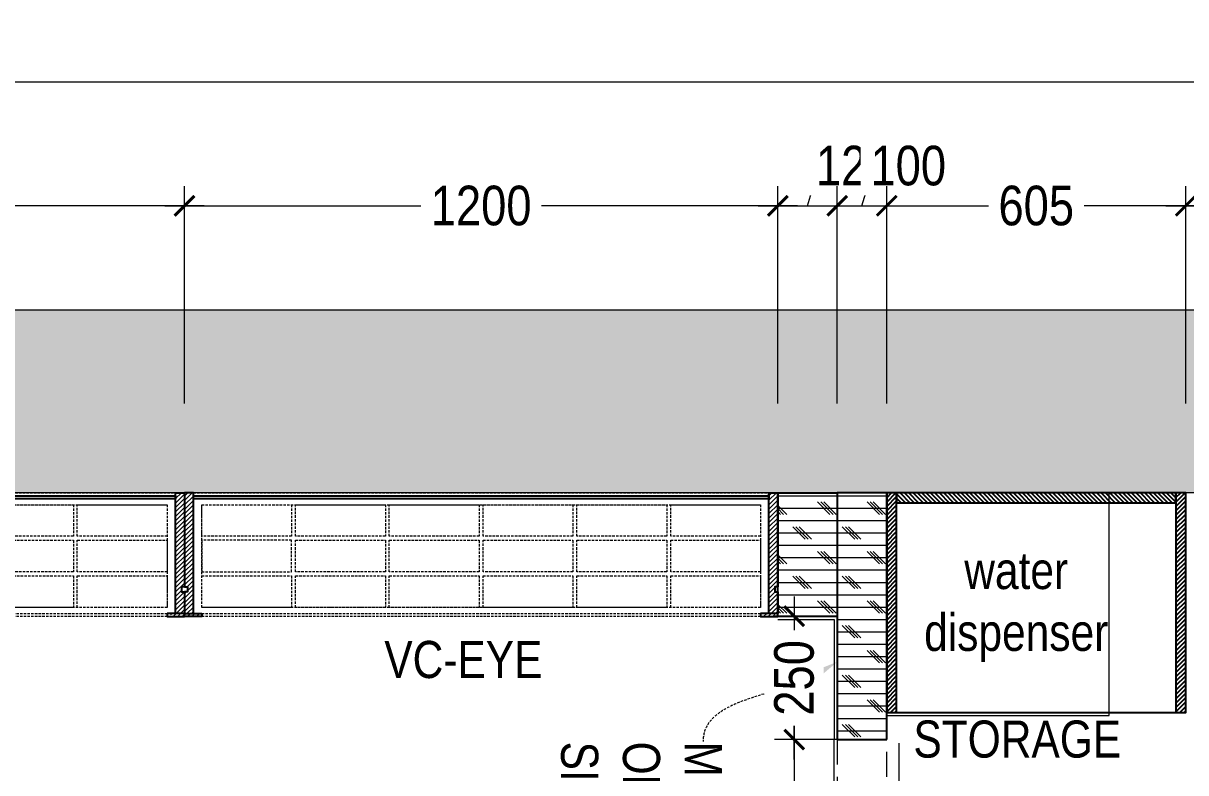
# Model space of a CAD drawing. Extents: x 8252 to 17100, y -880205 to -871928.
# Drawn here: x 12893 to 15244, y -873443 to -871928 of the extents above; entities that cross this region are included whole.
import ezdxf
from ezdxf import colors
from ezdxf.entities.mleader import LeaderData, LeaderLine
from ezdxf.lldxf.tags import DXFTag
from ezdxf.math import Vec2, Vec3

# ---------------------------------------------------------------- set-up
doc = ezdxf.new("R2010")
doc.units = 0
doc.header["$LTSCALE"] = 40
doc.header["$MEASUREMENT"] = 0
doc.header["$PDMODE"] = 3
doc.linetypes.add('a_p6_plan_L18$0$HIDDEN', pattern=[0.375, 0.25, -0.125])
doc.linetypes.add('HIDDEN2', pattern=[0.1875, 0.125, -0.0625])
for name, color, linetype, lineweight in [('Column', 243, 'Continuous', 9), ('Column hatch', 8, 'Continuous', 9), ('curtain', 144, 'Continuous', 9), ('dimensions', 149, 'Continuous', 5), ('Floor-Unit', 1, 'Continuous', 13), ('IM-ANNO-HATCH', 8, 'Continuous', 5), ('LENS_CURTAIN', 5, 'a_p6_plan_L18$0$HIDDEN', 9), ('LENS_PARTITION', 21, 'Continuous', 25), ('LENS_TEXT', 31, 'HIDDEN2', 5), ('LN-ELEVATION-1', 81, 'Continuous', 25), ('LN-ELEVATION-3', 125, 'a_p6_plan_L18$0$HIDDEN', 18), ('LN-HATCH', 251, 'Continuous', 0), ('Mirror', 4, 'Continuous', 15)]:
    doc.layers.add(name, color=color, linetype=linetype, lineweight=lineweight)
doc.styles.get("Standard").update_dxf_attribs({"font": 'ARIALN.TTF'})
tags = doc.linetypes.add('DASHED2', pattern=[0.375, 0.25, -0.125]).pattern_tags.tags
tags[6:7] = [DXFTag(74, 4), DXFTag(75, 0), DXFTag(340, '0'), DXFTag(46, 1.0), DXFTag(50, 0.0), DXFTag(44, 0.0), DXFTag(45, 0.0)]
tags[4:5] = [DXFTag(74, 4), DXFTag(75, 0), DXFTag(340, '0'), DXFTag(46, 1.0), DXFTag(50, 0.0), DXFTag(44, 0.0), DXFTag(45, 0.0)]
doc.linetypes.add('ZIGZAG', pattern='A,0.0001,-0.2,[131,ltypeshp.shx,S=0.2,R=0,X=-0.2,Y=0],-0.4,[131,ltypeshp.shx,S=0.2,R=180,X=0.2,Y=0],-0.2', length=0.8001)
doc.dimstyles.new('Working', dxfattribs={"dimscale": 0.8, "dimtxt": 100, "dimasz": 50, "dimexe": 50, "dimexo": 50, "dimgap": 0, "dimtad": 0, "dimdec": 0, "dimzin": 0, "dimdsep": 46, "dimtxsty": 'Standard', "dimblk": 'ARCHTICK', "dimcen": 0, "dimdle": 50, "dimclrd": 250, "dimclre": 8, "dimclrt": 7, "dimadec": 0, "dimazin": 0, "dimtfac": 1, "dimtdec": 0, "dimtofl": 0, "dimtmove": 1, "dimatfit": 3, "dimfxl": 3, "dimtolj": 1, "dimlwd": 5, "dimlwe": 0, "dimarcsym": 0})
pattern_1 = [(0, (1662.09, 1441.524), (0, 25), []), (135, (1674.59, 1429.024), (-50, -50), [35.355339, -35.355339]), (135, (1680.84, 1429.024), (-50, -50), [35.355339, -35.355339]), (135, (1687.09, 1429.024), (-50, -50), [35.355339, -35.355339])]
pattern_2 = [(45, (7858054.0837, 3504049.203), (-4.4901280605, 4.4901280605), [])]

# ---------------------------------------------------------------- blocks, each defined once
blk = doc.blocks.new('adeAWEFQAEWFRAGWREA')
at = {"layer": 'Column hatch'}
h = blk.add_hatch(color=256, dxfattribs=at)
h.dxf.hatch_style = 1
h.paths.add_polyline_path([(0, -4780), (370, -4780), (370, 0), (0, 0)])
h.paths.add_polyline_path([(6624, -350), (6624, 0), (3924, 0), (3924, -350)])
h.paths.add_polyline_path([(3045, -6040), (2685, -6040), (2685, -7640), (3045, -7640)])
h.paths.add_polyline_path([(6624, -4437), (5354, -4437), (5354, -4737), (6254, -4737), (6254, -5497), (6624, -5497)])
h.paths.add_polyline_path([(0, -7740), (370, -7740), (370, -7180), (0, -7180)])
at = {"layer": 'Column'}
blk.add_lwpolyline([(0, 0), (370, 0), (370, -4780), (0, -4780)], close=True, dxfattribs=at)
blk = doc.blocks.new('12MM VC PLAN')
at = {"layer": 'LN-HATCH', "ltscale": 0.5}
h = blk.add_hatch(dxfattribs=at)
h.set_pattern_fill('ANSI31', color=256, scale=2)
h.set_pattern_definition([(45, (3760859.753, 1795248.936), (-4.490128061, 4.490128061), [])])
h.paths.add_polyline_path([(-1200, 250), (-1200, 60), (-1194, 60), (-1194, 50), (-1200, 50), (-1200, 6), (-1182, 6), (-1182, 250)])
h = blk.add_hatch(dxfattribs=at)
h.set_pattern_fill('ANSI31', color=256, scale=2)
h.set_pattern_definition(pattern_2)
h.paths.add_polyline_path([(0, 250), (0, 60), (-6, 60), (-6, 50), (0, 50), (0, 6), (-18, 6), (-18, 250)])
h = blk.add_hatch(dxfattribs=at)
h.set_pattern_fill('ANSI31', color=256, scale=2)
h.set_pattern_definition([(45, (7858047.0837, 3504049.203), (-4.4901280605, 4.4901280605), [])])
h.paths.add_polyline_path([(-1165, 6), (-1165, 0), (-1200, 0), (-1200, 6)])
h = blk.add_hatch(dxfattribs=at)
h.set_pattern_fill('ANSI31', color=256, scale=2)
h.set_pattern_definition(pattern_2)
h.paths.add_polyline_path([(-28, 6), (-28, 0), (0, 0), (0, 6)])
at = {"layer": 'LN-ELEVATION-1', "ltscale": 0.5}
for points in [[(-1200, 250), (-1200, 60), (-1194, 60), (-1194, 50), (-1200, 50), (-1200, 6), (-1182, 6), (-1182, 250)], [(-18, 238), (-1182, 238), (-1182, 244), (-18, 244)], [(0, 250), (0, 60), (-6, 60), (-6, 50), (0, 50), (0, 6), (-18, 6), (-18, 250)], [(-1165, 6), (-1165, 0), (-1200, 0), (-1200, 6)], [(-35, 6), (-35, 0), (0, 0), (0, 6)]]:
    blk.add_lwpolyline(points, close=True, dxfattribs=at)
at = {"layer": 'LN-ELEVATION-3', "ltscale": 0.5}
for p, q in [((-1182, 250), (-18, 250)), ((-1165, 6), (-35, 6)), ((-35, 0), (-1165, 0))]:
    blk.add_line(p, q, dxfattribs=at)
for points in [[(-1165, 226), (-35, 226), (-35, 18), (-1165, 18)], [(-1165, 226), (-983.3, 226), (-983.3, 162), (-1165, 162)], [(-975.3, 226), (-793.7, 226), (-793.7, 162), (-975.3, 162)], [(-785.7, 226), (-604, 226), (-604, 162), (-785.7, 162)], [(-596, 226), (-414.3, 226), (-414.3, 162), (-596, 162)], [(-406.3, 226), (-224.7, 226), (-224.7, 162), (-406.3, 162)], [(-216.7, 226), (-35, 226), (-35, 162), (-216.7, 162)], [(-1165, 90), (-983.3, 90), (-983.3, 154), (-1165, 154)], [(-975.3, 154), (-793.7, 154), (-793.7, 90), (-975.3, 90)], [(-785.7, 154), (-604, 154), (-604, 90), (-785.7, 90)], [(-596, 154), (-414.3, 154), (-414.3, 90), (-596, 90)], [(-406.3, 154), (-224.7, 154), (-224.7, 90), (-406.3, 90)], [(-216.7, 154), (-35, 154), (-35, 90), (-216.7, 90)], [(-1165, 82), (-983.3, 82), (-983.3, 18), (-1165, 18)], [(-975.3, 82), (-793.7, 82), (-793.7, 18), (-975.3, 18)], [(-785.7, 82), (-604, 82), (-604, 18), (-785.7, 18)], [(-596, 82), (-414.3, 82), (-414.3, 18), (-596, 18)], [(-406.3, 82), (-224.7, 82), (-224.7, 18), (-406.3, 18)], [(-216.7, 82), (-35, 82), (-35, 18), (-216.7, 18)]]:
    blk.add_lwpolyline(points, close=True, dxfattribs=at)
blk = doc.blocks.new('_ArchTick')
at = {"const_width": 0.15}
blk.add_lwpolyline([(-0.5, -0.5), (0.5, 0.5)], dxfattribs=at)
blk = doc.blocks.new('*D65')
at = {"layer": 'Defpoints', "color": 0, "ltscale": 50, "transparency": 16777216}
for p in [(13219.2, -872297.1), (12019.2, -872877.4), (13219.2, -872877.4)]:
    blk.add_point(p, dxfattribs=at)
at = {"layer": 'dimensions', "color": 8, "linetype": 'DASHED2', "lineweight": 0, "ltscale": 50, "transparency": 16777216}
for p, q in [((12019.2, -872697.1), (12019.2, -872257.1)), ((13219.2, -872697.1), (13219.2, -872257.1))]:
    blk.add_line(p, q, dxfattribs=at)
at = {"layer": 'dimensions', "color": 250, "linetype": 'DASHED2', "lineweight": 5, "ltscale": 50, "transparency": 16777216}
for p, q in [((11979.2, -872297.1), (12524.4, -872297.1)), ((13259.2, -872297.1), (12713.9, -872297.1))]:
    blk.add_line(p, q, dxfattribs=at)
at = {"layer": 'dimensions', "color": 250, "lineweight": 5, "ltscale": 50, "transparency": 16777216, "xscale": 40, "yscale": 40, "zscale": 40, "rotation": 180}
blk.add_blockref('_ArchTick', (12019.2, -872297.1), dxfattribs=at)
at = {"layer": 'dimensions', "color": 250, "lineweight": 5, "ltscale": 50, "transparency": 16777216, "xscale": 40, "yscale": 40, "zscale": 40}
blk.add_blockref('_ArchTick', (13219.2, -872297.1), dxfattribs=at)
at = {"layer": 'dimensions', "color": 7, "ltscale": 50, "transparency": 16777216, "insert": (12619.2, -872297.1), "char_height": 80, "attachment_point": 5, "bg_fill": 3, "box_fill_scale": 1.25, "bg_fill_color": 9, "bg_fill_true_color": 13158600, "bg_fill_transparency": 0}
blk.add_mtext('\\A1;1200', dxfattribs=at)
blk = doc.blocks.new('*D66')
at = {"layer": 'Defpoints', "color": 0, "ltscale": 50, "transparency": 16777216}
for p in [(14419.2, -872297.1), (13219.2, -872877.4), (14419.2, -872877.4)]:
    blk.add_point(p, dxfattribs=at)
at = {"layer": 'dimensions', "color": 8, "linetype": 'DASHED2', "lineweight": 0, "ltscale": 50, "transparency": 16777216}
for p, q in [((13219.2, -872697.1), (13219.2, -872257.1)), ((14419.2, -872697.1), (14419.2, -872257.1))]:
    blk.add_line(p, q, dxfattribs=at)
at = {"layer": 'dimensions', "color": 250, "linetype": 'DASHED2', "lineweight": 5, "ltscale": 50, "transparency": 16777216}
for p, q in [((13179.2, -872297.1), (13724.4, -872297.1)), ((14459.2, -872297.1), (13913.9, -872297.1))]:
    blk.add_line(p, q, dxfattribs=at)
at = {"layer": 'dimensions', "color": 250, "lineweight": 5, "ltscale": 50, "transparency": 16777216, "xscale": 40, "yscale": 40, "zscale": 40, "rotation": 180}
blk.add_blockref('_ArchTick', (13219.2, -872297.1), dxfattribs=at)
at = {"layer": 'dimensions', "color": 250, "lineweight": 5, "ltscale": 50, "transparency": 16777216, "xscale": 40, "yscale": 40, "zscale": 40}
blk.add_blockref('_ArchTick', (14419.2, -872297.1), dxfattribs=at)
at = {"layer": 'dimensions', "color": 7, "ltscale": 50, "transparency": 16777216, "insert": (13819.2, -872297.1), "char_height": 80, "attachment_point": 5, "bg_fill": 3, "box_fill_scale": 1.25, "bg_fill_color": 9, "bg_fill_true_color": 13158600, "bg_fill_transparency": 0}
blk.add_mtext('\\A1;1200', dxfattribs=at)
blk = doc.blocks.new('*D67')
at = {"layer": 'Defpoints', "color": 0, "ltscale": 50, "transparency": 16777216}
for p in [(14539.4, -872297.1), (14419.2, -872877.4), (14539.4, -872877.4)]:
    blk.add_point(p, dxfattribs=at)
at = {"layer": 'dimensions', "color": 250, "linetype": 'DASHED2', "lineweight": 5, "ltscale": 50, "transparency": 16777216}
for p, q in [((14479.3, -872297.1), (14503.6, -872216.3)), ((14379.2, -872297.1), (14579.4, -872297.1))]:
    blk.add_line(p, q, dxfattribs=at)
at = {"layer": 'dimensions', "color": 8, "linetype": 'DASHED2', "lineweight": 0, "ltscale": 50, "transparency": 16777216}
for p, q in [((14419.2, -872697.1), (14419.2, -872257.1)), ((14539.4, -872697.1), (14539.4, -872257.1))]:
    blk.add_line(p, q, dxfattribs=at)
at = {"layer": 'dimensions', "color": 250, "lineweight": 5, "ltscale": 50, "transparency": 16777216, "xscale": 40, "yscale": 40, "zscale": 40, "rotation": 180}
blk.add_blockref('_ArchTick', (14419.2, -872297.1), dxfattribs=at)
at = {"layer": 'dimensions', "color": 7, "ltscale": 50, "transparency": 16777216, "insert": (14572.8, -872216.3), "char_height": 80, "attachment_point": 5, "bg_fill": 3, "box_fill_scale": 1.25, "bg_fill_color": 9, "bg_fill_true_color": 13158600, "bg_fill_transparency": 0}
blk.add_mtext('\\A1;120', dxfattribs=at)
at = {"layer": 'dimensions', "color": 250, "lineweight": 5, "ltscale": 50, "transparency": 16777216, "xscale": 40, "yscale": 40, "zscale": 40}
blk.add_blockref('_ArchTick', (14539.4, -872297.1), dxfattribs=at)
blk = doc.blocks.new('*D68')
at = {"layer": 'Defpoints', "color": 0, "ltscale": 50, "transparency": 16777216}
for p in [(14639.4, -872297.1), (14539.4, -872877.4), (14639.4, -872877.4)]:
    blk.add_point(p, dxfattribs=at)
at = {"layer": 'dimensions', "color": 250, "linetype": 'DASHED2', "lineweight": 5, "ltscale": 50, "transparency": 16777216}
for p, q in [((14589.4, -872297.1), (14613.7, -872216.3)), ((14499.4, -872297.1), (14679.4, -872297.1))]:
    blk.add_line(p, q, dxfattribs=at)
at = {"layer": 'dimensions', "color": 8, "linetype": 'DASHED2', "lineweight": 0, "ltscale": 50, "transparency": 16777216}
for p, q in [((14539.4, -872697.1), (14539.4, -872257.1)), ((14639.4, -872697.1), (14639.4, -872257.1))]:
    blk.add_line(p, q, dxfattribs=at)
at = {"layer": 'dimensions', "color": 250, "lineweight": 5, "ltscale": 50, "transparency": 16777216, "xscale": 40, "yscale": 40, "zscale": 40, "rotation": 180}
blk.add_blockref('_ArchTick', (14539.4, -872297.1), dxfattribs=at)
at = {"layer": 'dimensions', "color": 7, "ltscale": 50, "transparency": 16777216, "insert": (14683, -872216.3), "char_height": 80, "attachment_point": 5, "bg_fill": 3, "box_fill_scale": 1.25, "bg_fill_color": 9, "bg_fill_true_color": 13158600, "bg_fill_transparency": 0}
blk.add_mtext('\\A1;100', dxfattribs=at)
at = {"layer": 'dimensions', "color": 250, "lineweight": 5, "ltscale": 50, "transparency": 16777216, "xscale": 40, "yscale": 40, "zscale": 40}
blk.add_blockref('_ArchTick', (14639.4, -872297.1), dxfattribs=at)
blk = doc.blocks.new('*D69')
at = {"layer": 'Defpoints', "color": 0, "ltscale": 50, "transparency": 16777216}
for p in [(15244.2, -872297.1), (14639.4, -872877.4), (15244.2, -872877.4)]:
    blk.add_point(p, dxfattribs=at)
at = {"layer": 'dimensions', "color": 8, "linetype": 'DASHED2', "lineweight": 0, "ltscale": 50, "transparency": 16777216}
for p, q in [((14639.4, -872697.1), (14639.4, -872257.1)), ((15244.2, -872697.1), (15244.2, -872257.1))]:
    blk.add_line(p, q, dxfattribs=at)
at = {"layer": 'dimensions', "color": 250, "linetype": 'DASHED2', "lineweight": 5, "ltscale": 50, "transparency": 16777216}
for p, q in [((14599.4, -872297.1), (14868.9, -872297.1)), ((15284.2, -872297.1), (15014.7, -872297.1))]:
    blk.add_line(p, q, dxfattribs=at)
at = {"layer": 'dimensions', "color": 250, "lineweight": 5, "ltscale": 50, "transparency": 16777216, "xscale": 40, "yscale": 40, "zscale": 40, "rotation": 180}
blk.add_blockref('_ArchTick', (14639.4, -872297.1), dxfattribs=at)
at = {"layer": 'dimensions', "color": 250, "lineweight": 5, "ltscale": 50, "transparency": 16777216, "xscale": 40, "yscale": 40, "zscale": 40}
blk.add_blockref('_ArchTick', (15244.2, -872297.1), dxfattribs=at)
at = {"layer": 'dimensions', "color": 7, "ltscale": 50, "transparency": 16777216, "insert": (14941.8, -872297.1), "char_height": 80, "attachment_point": 5, "bg_fill": 3, "box_fill_scale": 1.25, "bg_fill_color": 9, "bg_fill_true_color": 13158600, "bg_fill_transparency": 0}
blk.add_mtext('\\A1;605', dxfattribs=at)
blk = doc.blocks.new('*D70')
at = {"layer": 'Defpoints', "color": 0, "ltscale": 50, "transparency": 16777216}
for p in [(16349.2, -872297.1), (15244.2, -872877.4), (16349.2, -872877.4)]:
    blk.add_point(p, dxfattribs=at)
at = {"layer": 'dimensions', "color": 8, "linetype": 'DASHED2', "lineweight": 0, "ltscale": 50, "transparency": 16777216}
for p, q in [((15244.2, -872697.1), (15244.2, -872257.1)), ((16349.2, -872697.1), (16349.2, -872257.1))]:
    blk.add_line(p, q, dxfattribs=at)
at = {"layer": 'dimensions', "color": 250, "linetype": 'DASHED2', "lineweight": 5, "ltscale": 50, "transparency": 16777216}
for p, q in [((15204.2, -872297.1), (15701.5, -872297.1)), ((16389.2, -872297.1), (15891.8, -872297.1))]:
    blk.add_line(p, q, dxfattribs=at)
at = {"layer": 'dimensions', "color": 250, "lineweight": 5, "ltscale": 50, "transparency": 16777216, "xscale": 40, "yscale": 40, "zscale": 40, "rotation": 180}
blk.add_blockref('_ArchTick', (15244.2, -872297.1), dxfattribs=at)
at = {"layer": 'dimensions', "color": 250, "lineweight": 5, "ltscale": 50, "transparency": 16777216, "xscale": 40, "yscale": 40, "zscale": 40}
blk.add_blockref('_ArchTick', (16349.2, -872297.1), dxfattribs=at)
at = {"layer": 'dimensions', "color": 7, "ltscale": 50, "transparency": 16777216, "insert": (15796.7, -872297.1), "char_height": 80, "attachment_point": 5, "bg_fill": 3, "box_fill_scale": 1.25, "bg_fill_color": 9, "bg_fill_true_color": 13158600, "bg_fill_transparency": 0}
blk.add_mtext('\\A1;1105', dxfattribs=at)
blk = doc.blocks.new('*D39')
at = {"layer": 'Defpoints', "color": 0, "ltscale": 50, "transparency": 16777216}
for p in [(14452.3, -873376.4), (14589.4, -873376.4), (14539.5, -874126.4)]:
    blk.add_point(p, dxfattribs=at)
at = {"layer": 'dimensions', "color": 250, "linetype": 'DASHED2', "lineweight": 5, "ltscale": 50, "transparency": 16777216}
for p, q in [((14452.3, -873336.4), (14452.3, -873679.3)), ((14452.3, -874166.4), (14452.3, -873823.5))]:
    blk.add_line(p, q, dxfattribs=at)
at = {"layer": 'dimensions', "color": 8, "linetype": 'DASHED2', "lineweight": 0, "ltscale": 50, "transparency": 16777216}
for p, q in [((14549.4, -873376.4), (14412.3, -873376.4)), ((14499.5, -874126.4), (14412.3, -874126.4))]:
    blk.add_line(p, q, dxfattribs=at)
at = {"layer": 'dimensions', "color": 250, "lineweight": 5, "ltscale": 50, "transparency": 16777216, "xscale": 40, "yscale": 40, "zscale": 40}
for p, rotation in [((14452.3, -873376.4), 90), ((14452.3, -874126.4), 270)]:
    blk.add_blockref('_ArchTick', p, dxfattribs=dict(at, rotation=rotation))
at = {"layer": 'dimensions', "color": 7, "ltscale": 50, "transparency": 16777216, "insert": (14452.3, -873751.4), "char_height": 80, "attachment_point": 5, "rotation": 90, "bg_fill": 3, "box_fill_scale": 1.25, "bg_fill_color": 9, "bg_fill_true_color": 13158600, "bg_fill_transparency": 0}
blk.add_mtext('\\A1;750', dxfattribs=at)
blk = doc.blocks.new('*D40')
at = {"layer": 'Defpoints', "color": 0, "ltscale": 50, "transparency": 16777216}
for p in [(14452.3, -873126.9), (14539.4, -873126.9), (14589.4, -873376.4)]:
    blk.add_point(p, dxfattribs=at)
at = {"layer": 'dimensions', "color": 250, "linetype": 'DASHED2', "lineweight": 5, "ltscale": 50, "transparency": 16777216}
for p, q in [((14452.3, -873086.9), (14452.3, -873178.7)), ((14452.3, -873416.4), (14452.3, -873324.5))]:
    blk.add_line(p, q, dxfattribs=at)
at = {"layer": 'dimensions', "color": 8, "linetype": 'DASHED2', "lineweight": 0, "ltscale": 50, "transparency": 16777216}
for p, q in [((14499.4, -873126.9), (14412.3, -873126.9)), ((14549.4, -873376.4), (14412.3, -873376.4))]:
    blk.add_line(p, q, dxfattribs=at)
at = {"layer": 'dimensions', "color": 250, "lineweight": 5, "ltscale": 50, "transparency": 16777216, "xscale": 40, "yscale": 40, "zscale": 40}
for p, rotation in [((14452.3, -873126.9), 90), ((14452.3, -873376.4), 270)]:
    blk.add_blockref('_ArchTick', p, dxfattribs=dict(at, rotation=rotation))
at = {"layer": 'dimensions', "color": 7, "ltscale": 50, "transparency": 16777216, "insert": (14452.3, -873251.6), "char_height": 80, "attachment_point": 5, "rotation": 90, "bg_fill": 3, "box_fill_scale": 1.25, "bg_fill_color": 9, "bg_fill_true_color": 13158600, "bg_fill_transparency": 0}
blk.add_mtext('\\A1;250', dxfattribs=at)
blk = doc.blocks.new('*D52')
at = {"layer": 'Defpoints', "color": 0, "ltscale": 50, "transparency": 16777216}
for p in [(16349.2, -872047.4), (8759.2, -872507.4), (16349.2, -872877.4)]:
    blk.add_point(p, dxfattribs=at)
at = {"layer": 'dimensions', "color": 8, "linetype": 'DASHED2', "lineweight": 0, "ltscale": 50, "transparency": 16777216}
for p, q in [((8759.2, -872447.4), (8759.2, -872007.4)), ((16349.2, -872447.4), (16349.2, -872007.4))]:
    blk.add_line(p, q, dxfattribs=at)
at = {"layer": 'dimensions', "color": 250, "linetype": 'DASHED2', "lineweight": 5, "ltscale": 50, "transparency": 16777216}
for p, q in [((8719.2, -872047.4), (12276.7, -872047.4)), ((16389.2, -872047.4), (12831.6, -872047.4))]:
    blk.add_line(p, q, dxfattribs=at)
at = {"layer": 'dimensions', "color": 250, "lineweight": 5, "ltscale": 50, "transparency": 16777216, "xscale": 40, "yscale": 40, "zscale": 40, "rotation": 180}
blk.add_blockref('_ArchTick', (8759.2, -872047.4), dxfattribs=at)
at = {"layer": 'dimensions', "color": 250, "lineweight": 5, "ltscale": 50, "transparency": 16777216, "xscale": 40, "yscale": 40, "zscale": 40}
blk.add_blockref('_ArchTick', (16349.2, -872047.4), dxfattribs=at)
at = {"layer": 'dimensions', "color": 7, "ltscale": 50, "transparency": 16777216, "insert": (12554.2, -872047.4), "char_height": 80, "attachment_point": 5, "bg_fill": 3, "box_fill_scale": 1.25, "bg_fill_color": 9, "bg_fill_true_color": 13158600, "bg_fill_transparency": 0}
blk.add_mtext('\\A1;7590 [24\'-11"]', dxfattribs=at)

msp = doc.modelspace()

# ---------------------------------------------------------------- hatches: boundary and pattern name
h = msp.add_hatch()
h.set_pattern_fill('ANSI31', color=256, scale=50)
h.set_pattern_definition([(45, (-27.6223, 2790.33), (-4.419417382, 4.419417382), [])])
h.paths.add_polyline_path([(14639.4, -873321.4), (14659.4, -873321.4), (14659.4, -872877.4), (14639.4, -872877.4)])
h = msp.add_hatch()
h.set_pattern_fill('ANSI31', color=256, scale=50, angle=-90)
h.set_pattern_definition([(315, (890891.87, -858210.3044), (4.419417382, 4.419417382), [])])
h.paths.add_polyline_path([(14659.4, -872877.4), (14659.4, -872897.4), (15224.2, -872897.4), (15224.2, -872877.4)])
h = msp.add_hatch()
h.set_pattern_fill('ANSI31', color=256, scale=50)
h.set_pattern_definition([(45, (557.091, 2790.33), (-4.419417382, 4.419417382), [])])
h.paths.add_polyline_path([(15224.2, -873321.4), (15244.2, -873321.4), (15244.2, -872877.4), (15224.2, -872877.4)])
at = {"layer": 'IM-ANNO-HATCH'}
h = msp.add_hatch(dxfattribs=at)
h.set_pattern_fill('CORK', color=256, scale=200)
h.set_pattern_definition(pattern_1)
h.paths.add_polyline_path([(14419.2, -873127.4), (14419.2, -872877.4), (14539.4, -872877.4), (14539.4, -873127.4)])
h = msp.add_hatch(dxfattribs=at)
h.set_pattern_fill('CORK', color=256, scale=200)
h.set_pattern_definition(pattern_1)
h.paths.add_polyline_path([(14639.4, -873376.4), (14639.4, -872877.4), (14539.4, -872877.4), (14539.4, -873376.4)])

# ---------------------------------------------------------------- linework, layer by layer
for points in [[(14639.4, -873321.4), (14659.4, -873321.4), (14659.4, -872877.4), (14639.4, -872877.4)], [(14659.4, -872877.4), (14659.4, -872897.4), (15224.2, -872897.4), (15224.2, -872877.4)], [(15224.2, -873321.4), (15244.2, -873321.4), (15244.2, -872877.4), (15224.2, -872877.4)]]:
    msp.add_lwpolyline(points, close=True)
at = {"layer": 'curtain', "linetype": 'ZIGZAG', "ltscale": 3}
msp.add_lwpolyline([(14664.1, -873383.7), (14664.1, -874173.9)], dxfattribs=at)
at = {"layer": 'Floor-Unit'}
msp.add_lwpolyline([(14639.4, -872877.4), (14639.4, -873327.4), (15089.4, -873327.4), (15089.4, -872877.4)], close=True, dxfattribs=at)
at = {"layer": 'LENS_CURTAIN', "ltscale": 5}
msp.add_lwpolyline([(14539.4, -873376.4), (14539.4, -874126.4), (14639.4, -874126.4), (14639.4, -873376.4)], close=True, dxfattribs=at)
at = {"layer": 'LENS_PARTITION'}
for points in [[(14419.2, -873127.4), (14419.2, -872877.4), (14539.4, -872877.4), (14539.4, -873127.4)], [(14639.4, -873376.4), (14639.4, -872877.4), (14539.4, -872877.4), (14539.4, -873376.4)], [(15244.2, -873321.4), (15244.2, -872877.4), (14639.4, -872877.4), (14639.4, -873321.4)]]:
    msp.add_lwpolyline(points, close=True, dxfattribs=at)
at = {"layer": 'Mirror', "lineweight": 0}
for points in [[(14419.2, -873127.4), (14539.4, -873127.4), (14539.4, -873376.4)], [(14419.2, -873133.4), (14533.4, -873133.4), (14533.4, -873376.4)], [(14533.1, -875510.7), (14533.4, -873376.4)]]:
    msp.add_lwpolyline(points, dxfattribs=at)

# ---------------------------------------------------------------- block references
at = {"rotation": 270}
msp.add_blockref('adeAWEFQAEWFRAGWREA', (16499.2, -872507.4), dxfattribs=at)
at = {"layer": 'Floor-Unit', "ltscale": 0.5}
for p in [(13219.2, -873127.4), (14419.2, -873127.4)]:
    msp.add_blockref('12MM VC PLAN', p, dxfattribs=at)

# ---------------------------------------------------------------- texts
at = {"layer": 'LENS_TEXT', "linetype": 'Continuous', "ltscale": 3, "char_height": 75, "attachment_point": 5}
for s, width, insert in [('\\pxqc;water dispenser ', 352.216, (14901.3, -873108.3)), ('\\pxqc;VC-EYE', 271.785, (13783.2, -873214.9)), ('\\pxqc;STORAGE', 551.363, (14903.5, -873375.8))]:
    msp.add_mtext_dynamic_manual_height_columns(s, width=width, gutter_width=1, heights=[0], dxfattribs=dict(at, insert=insert))

# ---------------------------------------------------------------- leaders
at = {"layer": 'LENS_TEXT', "linetype": 'Continuous', "ltscale": 3}
ml = msp.add_multileader_mtext('Standard', dxfattribs=at)
ml.set_content('{\\C256;MIRROR ON SITE}', color=1)
ml.set_leader_properties(color=256, linetype='ByLayer', lineweight=-1)
ml.build(insert=Vec2(0, 0))
ml.multileader.update_dxf_attribs({"leader_type": 2, "dogleg_length": 0.36, "arrow_head_size": 50})
ctx = ml.context
ctx.base_point, ctx.char_height, ctx.arrow_head_size, ctx.landing_gap_size, ctx.plane_origin, ctx.plane_x_axis, ctx.plane_y_axis = Vec3(14268, -873380.3), 75, 50, 0.09, Vec3(13680.3, -874475.9), Vec3(0, -1), Vec3(1, 0)
notes = []
notes.append((ctx, [(1, (1, 1, 0), (14268, -873380), (0, -1), 0.36, [(1, [(14539.4, -873219.3)], 0, [])])]))
ctx.mtext.insert, ctx.mtext.text_direction, ctx.mtext.rotation, ctx.mtext.width, ctx.mtext.flow_direction = Vec3(14306, -873380.4), Vec3(0, -1), 4.712389, 307.295, 5
for ctx, leaders in notes:
    for number, flags, end, landing, length, lines in leaders:
        leader = LeaderData()
        leader.index, (leader.has_last_leader_line, leader.has_dogleg_vector, leader.attachment_direction) = number, flags
        leader.last_leader_point, leader.dogleg_vector, leader.dogleg_length = Vec3(end), Vec3(landing), length
        for number, points, colour, breaks in lines:
            line = LeaderLine()
            line.index, line.vertices, line.color, line.breaks = number, Vec3.list(points), colors.encode_raw_color(colour), breaks
            leader.lines.append(line)
        ctx.leaders.append(leader)

# ---------------------------------------------------------------- next in the draw order: dimensions: what is measured, and where the dimension line sits
at = {"layer": 'dimensions', "ltscale": 50}
dim = msp.add_linear_dim(base=(13219.2, -872297.1), p1=(12019.2, -872877.4), p2=(13219.2, -872877.4), dimstyle='Working', override={"dimfxl": 500, "dimfxlon": 1, "dimtfill": 1, "dimarcsym": 1}, dxfattribs=at)
dim.commit()
dim.dimension.update_dxf_attribs({"geometry": '*D65', "text_midpoint": (12619.2, -872297.1)})
dim = msp.add_linear_dim(base=(14452.3, -873376.4), p1=(14539.5, -874126.4), p2=(14589.4, -873376.4), angle=90, dimstyle='Working', override={"dimfxl": 500, "dimfxlon": 1, "dimtfill": 1, "dimarcsym": 1}, dxfattribs=at)
dim.commit()
dim.dimension.update_dxf_attribs({"geometry": '*D39', "text_midpoint": (14452.3, -873751.4)})

# ---------------------------------------------------------------- next in the draw order: dimensions: what is measured, and where the dimension line sits
dim = msp.add_linear_dim(base=(14419.2, -872297.1), p1=(13219.2, -872877.4), p2=(14419.2, -872877.4), dimstyle='Working', override={"dimfxl": 500, "dimfxlon": 1, "dimtfill": 1, "dimarcsym": 1}, dxfattribs=at)
dim.commit()
dim.dimension.update_dxf_attribs({"geometry": '*D66', "text_midpoint": (13819.2, -872297.1)})
dim = msp.add_linear_dim(base=(14452.34099, -873126.87677), p1=(14589.44999, -873376.37679), p2=(14539.44999, -873126.87677), angle=90, dimstyle='Working', override={"dimfxl": 500, "dimfxlon": 1, "dimtfill": 1, "dimarcsym": 1}, dxfattribs=at)
dim.commit()
dim.dimension.update_dxf_attribs({"geometry": '*D40', "text_midpoint": (14452.34099, -873251.62678)})

# ---------------------------------------------------------------- next in the draw order: dimensions: what is measured, and where the dimension line sits
dim = msp.add_linear_dim(base=(14539.4, -872297.1), p1=(14419.2, -872877.4), p2=(14539.4, -872877.4), dimstyle='Working', override={"dimfxl": 500, "dimfxlon": 1, "dimtfill": 1, "dimarcsym": 1}, dxfattribs=at)
dim.commit()
dim.dimension.update_dxf_attribs({"geometry": '*D67', "text_midpoint": (14503.6, -872216.3)})

# ---------------------------------------------------------------- next in the draw order: dimensions: what is measured, and where the dimension line sits
dim = msp.add_linear_dim(base=(14639.4, -872297.1), p1=(14539.4, -872877.4), p2=(14639.4, -872877.4), dimstyle='Working', override={"dimfxl": 500, "dimfxlon": 1, "dimtfill": 1, "dimarcsym": 1}, dxfattribs=at)
dim.commit()
dim.dimension.update_dxf_attribs({"geometry": '*D68', "text_midpoint": (14613.7, -872216.3)})

# ---------------------------------------------------------------- next in the draw order: dimensions: what is measured, and where the dimension line sits
dim = msp.add_linear_dim(base=(15244.2, -872297.1), p1=(14639.4, -872877.4), p2=(15244.2, -872877.4), dimstyle='Working', override={"dimfxl": 500, "dimfxlon": 1, "dimtfill": 1, "dimarcsym": 1}, dxfattribs=at)
dim.commit()
dim.dimension.update_dxf_attribs({"geometry": '*D69', "text_midpoint": (14941.8, -872297.1)})

# ---------------------------------------------------------------- next in the draw order: dimensions: what is measured, and where the dimension line sits
dim = msp.add_linear_dim(base=(16349.2, -872297.1), p1=(15244.2, -872877.4), p2=(16349.2, -872877.4), dimstyle='Working', override={"dimfxl": 500, "dimfxlon": 1, "dimtfill": 1, "dimarcsym": 1}, dxfattribs=at)
dim.commit()
dim.dimension.update_dxf_attribs({"geometry": '*D70', "text_midpoint": (15796.7, -872297.1)})

# ---------------------------------------------------------------- next in the draw order: dimensions: what is measured, and where the dimension line sits
dim = msp.add_linear_dim(base=(16349.2, -872047.4), p1=(8759.2, -872507.4), p2=(16349.2, -872877.4), dimstyle='Working', override={"dimfxl": 500, "dimfxlon": 1, "dimtfill": 1, "dimarcsym": 1}, dxfattribs=at)
dim.commit()
dim.dimension.update_dxf_attribs({"geometry": '*D52', "text_midpoint": (12554.2, -872047.4)})

doc.saveas('drawing.dxf')
